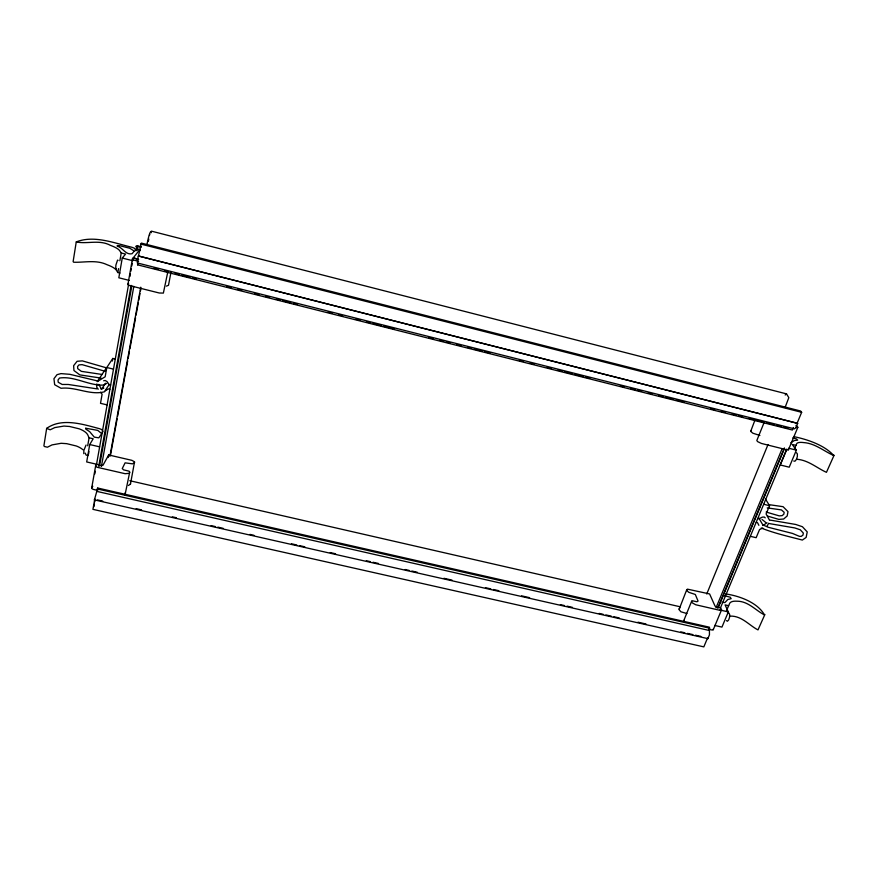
<?xml version="1.0" encoding="UTF-8"?>
<svg xmlns="http://www.w3.org/2000/svg" width="878" height="878" viewBox="0 0 878 878"><rect width="100%" height="100%" fill="white"/><g stroke="black" fill="none" stroke-linecap="round" stroke-linejoin="round"><path stroke-width="1.32" d="M691.579 601.375L692.149 602.758L695.694 604.755L719.653 610.265A2.7 1.097 23.2 0 0 721.486 609.464L720.509 607.708L716.7 607.258L715.021 606.05L709.6 593.945L687.43 589.138L687.101 590.795L688.758 592.299L695.321 594.483L698.054 601.079L696.978 601.77L692.073 600.706L691.579 601.375L683.6 621.053L684.094 620.351M686.837 589.511L679.012 609.573L680.9 611.768L686.892 613.535M151.345 232.692C150.621 226.831 146.088 246.389 147.197 245.423M88.568 454.058L88.919 451.555M101.124 378.1L79.821 374.895L73.95 370.538L73.631 365.676L77.099 361.286L82.345 360.88L105.953 367.695L104.998 371.251L82.115 364.655L78.987 364.897L77.571 366.532L77.703 368.639L81.347 371.35L102.133 374.478M82.927 449.745A18.526 7.814 8.5 0 0 76.331 445.991L66.717 443.664L61.153 443.291L52.021 444.905L47.401 447.209L44.405 446.496L43.9 445.772L46.666 428.365C62.064 417.401 83.377 424.425 99.741 428.76L102.057 429.726L103.055 431.746M119.979 273.069L117.828 272.531L116.324 270.172A19.711 5.795 11.2 0 0 107.138 264.761C96.328 259.493 84.507 262.643 73.686 262.226L73.115 261.633L76.254 241.911C94.122 234.898 114.381 243.129 131.876 247.267L134.345 248.2L135.508 249.802L137.44 249.143L139.602 249.692M96.843 383.905L96.712 387.209L98.248 389.217M87.701 445.783L89.084 437.815L87.778 434.917A18.636 7.639 8.8 0 0 79.25 428.837L69.581 426.488L63.984 426.071L54.82 427.575L50.178 429.792L46.666 428.365M117.828 272.531L118.508 268.624M119.869 260.81L121.23 252.985L119.693 250.702A19.843 5.564 11.5 0 0 110.43 245.368C99.433 239.321 86.746 244.336 76.254 241.911M89.084 437.815L93.178 438.77L89.721 444.542L86.681 461.949L96.481 464.199M121.23 252.985L125.565 254.082L122.261 258.055L118.826 277.788L129.22 280.389M115.424 359.08L112.812 358.443L106.798 367.509L105.173 376.772L97.238 381.634L103.988 371.504L106.392 370.187M112.351 361.045L112.812 358.443M97.754 490.418L93.88 489.54A2.886 1.284 8.7 0 1 91.74 487.718L95.669 465.636L96.723 464.232L101.113 465.702L102.989 465.252L108.674 454.969L131.876 460.335L134.553 461.828L130.46 484.118L128.364 485.501M167.709 272.367L163.374 293.087L159.247 293L130.306 285.767A3.095 0.933 11.6 0 1 127.947 284.209L132.457 258.823L133.478 257.912L138.197 259.438M94.824 473.933L95.307 471.256M96.503 464.539L128.55 284.593M129.922 276.449L130.383 273.826M130.855 271.203L131.316 268.58M131.788 265.957L132.26 263.323M132.863 260.415L133.335 257.726L140.019 249.363M135.892 250.888L136.617 246.861L137.934 246.389L141.171 247.212M137.209 250.439L137.934 246.389M98.72 466.317L131.107 285.394M99.565 465.878L131.832 285.888M94.407 499.889L97.721 488.047L709.402 627.199L709.446 634.838L707.855 638.635L94.407 499.889L94.736 499.286L92.925 509.35L703.827 646.877L707.569 637.922L707.855 638.635M138.142 256.376L137.308 262.961L794.436 428.859L795.841 427.784L797.674 423.372L138.45 255.992L797.674 423.372M138.45 255.992L141.358 243.096L800.604 411.003L801.658 412.309L797.268 422.834M93.957 506.595L94.396 504.159M94.835 501.722L95.274 499.286M101.453 466.262L133.829 286.349M793.416 427.52L792.373 430.022L137.561 264.838L137.901 262.939M97.282 490.484L97.721 488.047M108.203 457.515L108.674 454.969M148.349 241.472L148.799 239.003M109.904 456.373L140.743 287.194M110.485 455.243L117.125 418.85M117.619 416.161L127.694 360.902M128.188 358.213L129.417 351.474M129.911 348.775L135.563 317.781M136.057 315.081L138.263 302.954M138.757 300.254L139.986 293.515M140.48 290.827L140.974 288.127M124.939 495.302L129.703 472.166L129.099 471.19L123.535 469.84L122.272 468.545L125.104 462.849L132.49 463.847L134.597 462.508M166.381 286.129L168.488 285.306L170.98 272.279M149.469 235.293L149.743 234.426M759.865 435.466L752.896 433.216L750.679 431.383L755.047 419.871M788.411 449.284A2.864 0.812 21 0 1 786.633 449.745L761.445 443.456L757.571 441.601L756.825 440.482L764.398 421.824M706.746 593.989L768.02 444.542M785.042 407.557L788.817 397.668L786.523 393.882L151.312 231.123M716.042 607.741L782.122 448.713M717.699 608.169L784.394 447.923M718.215 607.686L784.339 448.856M720.344 608.18L786.578 449.415M786.918 449.13L780.301 464.978L789.212 467.195L796.379 450.151L792.208 444.433L795.918 445.365L796.686 443.708A18.076 5.005 21.2 0 1 803.754 442.589C815.179 443.379 824.003 451.237 833.749 455.55C824.705 445.278 807.54 439.384 793.591 436.575M713.276 629.669L721.464 610.067M788.466 449.755L797.784 427.432M765.462 499.022L769.567 505.695L766.099 513.959L769.567 520.27M726.49 610.715L729.618 603.449A17.066 6.794 23.5 0 1 736.796 601.2C748.177 601.024 755.695 610.495 764.497 614.929C757.659 602.648 739.561 595.833 725.535 593.934M794.392 448.976L795.918 445.365M728.597 605.699L725.074 604.887L728.323 611.922L721.946 627.101L714.67 625.443M768.733 523.211L767.163 525.977M730.496 616.104C741.877 615.851 749.274 625.465 757.988 629.899L764.903 614.457M796.708 459.271C808.122 459.951 816.814 467.996 826.45 472.331L834.1 455.221M129.703 472.166L129.11 473.352L125.137 473.703L97.831 467.436A2.908 1.251 9 0 1 95.669 465.636M91.74 487.718L92.794 486.258M105.953 367.695L104.998 371.251M109.234 384.487L104.427 391.786C90.236 395.638 75.596 386.518 61.065 388.285L54.666 384.729L53.942 378.714L57.026 374.676L60.977 373.611L69.823 374.313L98.007 381.052M105.525 383.236L101.826 388.778L103.813 388.12L101.036 389.009M785.184 395.001L786.523 393.882M127.947 284.209L128.627 283.309M137.561 264.838L138.011 264.245M116.401 268.503L115.687 269.37L115.885 265.112L117.575 260.086L118.058 260.36M767.043 522.805L762.806 525.538M679.023 608.926L679.627 608.542M105.393 390.71L108.444 388.91L109.882 389.261M106.787 383.379L103.231 385.091C88.36 385.651 74.356 375.817 59.517 378.045L58.025 380.009L58.189 382.237L62.173 384.465L68.297 384.476L96.964 388.866M762.817 528.029L759.558 529.577L756.145 537.698L750.383 536.326M750.613 430.9L751.184 430.659M86.055 445.058L83.86 450.392L83.794 453.706M727.796 613.481L728.97 613.085L729.673 614.578L729.552 617.278L728.674 619.912L727.445 621.24L726.457 620.636M139.558 250.647L140.228 250.526M103.659 380.756L105.13 380.492L107.017 381.557L109.201 384.619L110.65 384.97M790.88 442.753L794.37 440.515L797.685 440.152L796.555 438.945L792.801 437.87M768.963 504.641L783.066 506.683L787.994 511.644L787.182 515.957L783.659 519.019L778.852 519.392L767.504 516.077M767.229 507.879L781.431 509.92L784.175 512.324L783.824 514.19L782.155 515.638L779.236 515.869L766.165 512.05M770.313 520.116L795.72 524.462L802.415 526.723L807.233 531.914L806.136 537.424L802.36 540.058C788.795 536.524 774.418 533.308 761.226 528.029M769.468 523.617L794.809 527.941L800.297 529.807L803.348 533.089L802.953 535.152L801.153 536.403L799.32 536.304L792.483 533.429L768.096 527.239L762.971 524.912M793.723 460.994L794.941 461.235L796.368 459.523L797.334 456.648L797.389 453.97L796.5 452.741M97.238 488.936L709.841 628.242M708.82 629.285L711.465 629.888A2.678 1.13 23.5 0 0 713.309 629.054M96.799 491.373L708.941 630.404M97.414 499.889L102.759 501.097M136.211 508.669L141.567 509.877M172.34 516.835L176.357 517.746M211.148 525.615L215.165 526.526M217.832 527.129L223.188 528.347M249.945 534.395L253.962 535.306M291.43 543.778L296.786 544.997M299.453 545.6L304.809 546.807M330.227 552.558L335.583 553.777M366.356 560.735L370.373 561.646M373.051 562.249L378.407 563.456M405.164 569.515L409.181 570.426M411.859 571.029L417.204 572.236M443.972 578.295L451.994 580.106M485.446 587.678L490.802 588.886M493.48 589.489L498.825 590.707M521.576 595.844L529.599 597.666M560.373 604.624L564.389 605.535M567.067 606.138L572.423 607.356M599.18 613.404L603.197 614.315M605.875 614.918L611.22 616.126M613.898 616.74L619.253 617.947M637.988 622.184L646.01 624.006M680.801 631.875L684.818 632.775M687.496 633.389L692.841 634.596M695.519 635.2L700.874 636.407M129.757 480.705L680.428 606.841M88.118 455.55L86.088 455.078L85.221 453.114M722.122 602.385L724.91 602.56L727.818 599.509L731.165 598.675L730.222 597.205L724.295 595.657M719.806 609.958L728.323 611.922M89.721 444.542L99.576 446.825M138.658 259.493L133.335 257.726M107.105 404.89L100.509 403.331L102.1 394.233L100.564 392.225M757.835 518.47L759.097 518.777L762.291 517.142L764.244 517.032L765.221 517.855M756.221 522.311L757.495 522.619L758.866 525.34M106.798 367.509L113.471 369.122M763.75 504.279L769.567 505.695M788.707 448.23L796.379 450.151M153.957 268.273L157.941 269.272M164.581 270.951L168.576 271.96M175.216 273.629L179.2 274.638M181.856 275.308L189.835 277.327M192.491 277.997L196.474 278.995M227.04 286.711L231.024 287.721M237.664 289.389L241.659 290.399M254.938 293.757L258.933 294.756M265.573 296.435L269.557 297.444M276.208 299.113L280.192 300.122M282.848 300.792L290.816 302.811M293.482 303.481L297.466 304.479M328.021 312.195L332.016 313.205M338.656 314.873L342.639 315.882M355.93 319.241L359.914 320.24M366.565 321.919L370.549 322.928M373.205 323.598L381.173 325.606M383.84 326.276L394.463 328.965M429.013 337.679L432.997 338.688M439.648 340.357L443.631 341.366M446.287 342.036L450.271 343.046M456.922 344.725L460.906 345.723M467.546 347.403L471.53 348.412M474.197 349.082L482.165 351.09M484.821 351.76L490.133 353.099M519.37 360.485L523.354 361.484M530.005 363.163L533.989 364.172M547.279 367.52L551.263 368.53M557.903 370.209L561.887 371.207M564.543 371.877L572.522 373.896M575.178 374.566L583.157 376.574M585.813 377.244L589.796 378.253M620.362 385.958L624.346 386.968M630.986 388.647L634.97 389.656M637.637 390.326L641.62 391.325M648.26 393.004L652.244 394.013M658.895 395.693L662.879 396.691M665.535 397.361L673.514 399.38M676.17 400.05L684.138 402.058M710.719 408.764L714.703 409.774M721.343 411.442L725.327 412.451M731.978 414.131L735.962 415.14M738.617 415.81L742.601 416.809M749.252 418.488L753.236 419.497M755.892 420.167L763.86 422.175M766.527 422.845L774.495 424.864M777.151 425.534L781.135 426.532M783.802 427.202L787.785 428.212M136.617 246.861L135.739 246.444L136.705 245.719L141.149 246.718M138.592 261.304L134.85 260.36A3.117 0.889 11.9 0 1 132.457 258.823M122.261 258.055L132.721 260.7M140.601 244.029L801.658 412.309M795.984 425.391L797.729 426.993A2.886 0.768 20.7 0 1 795.951 427.399M765.781 522.498L762.038 519.458M101.343 388.954L98.786 384.377M124.95 493.074L125.532 494.073M758.844 518.064L762.73 524.726M130.427 483.416L130.46 484.118M85.759 428.244L85.737 429.068L89.688 431.669L94.297 437.134L98.808 437.848L101.738 433.644L97.743 430.385L85.759 428.244M134.235 251.086L132.095 253.72C125.554 255.257 122.92 247.607 117.235 246.158L117.213 245.555L119.66 245.686L129.867 248.276L134.235 251.086"/></g></svg>
